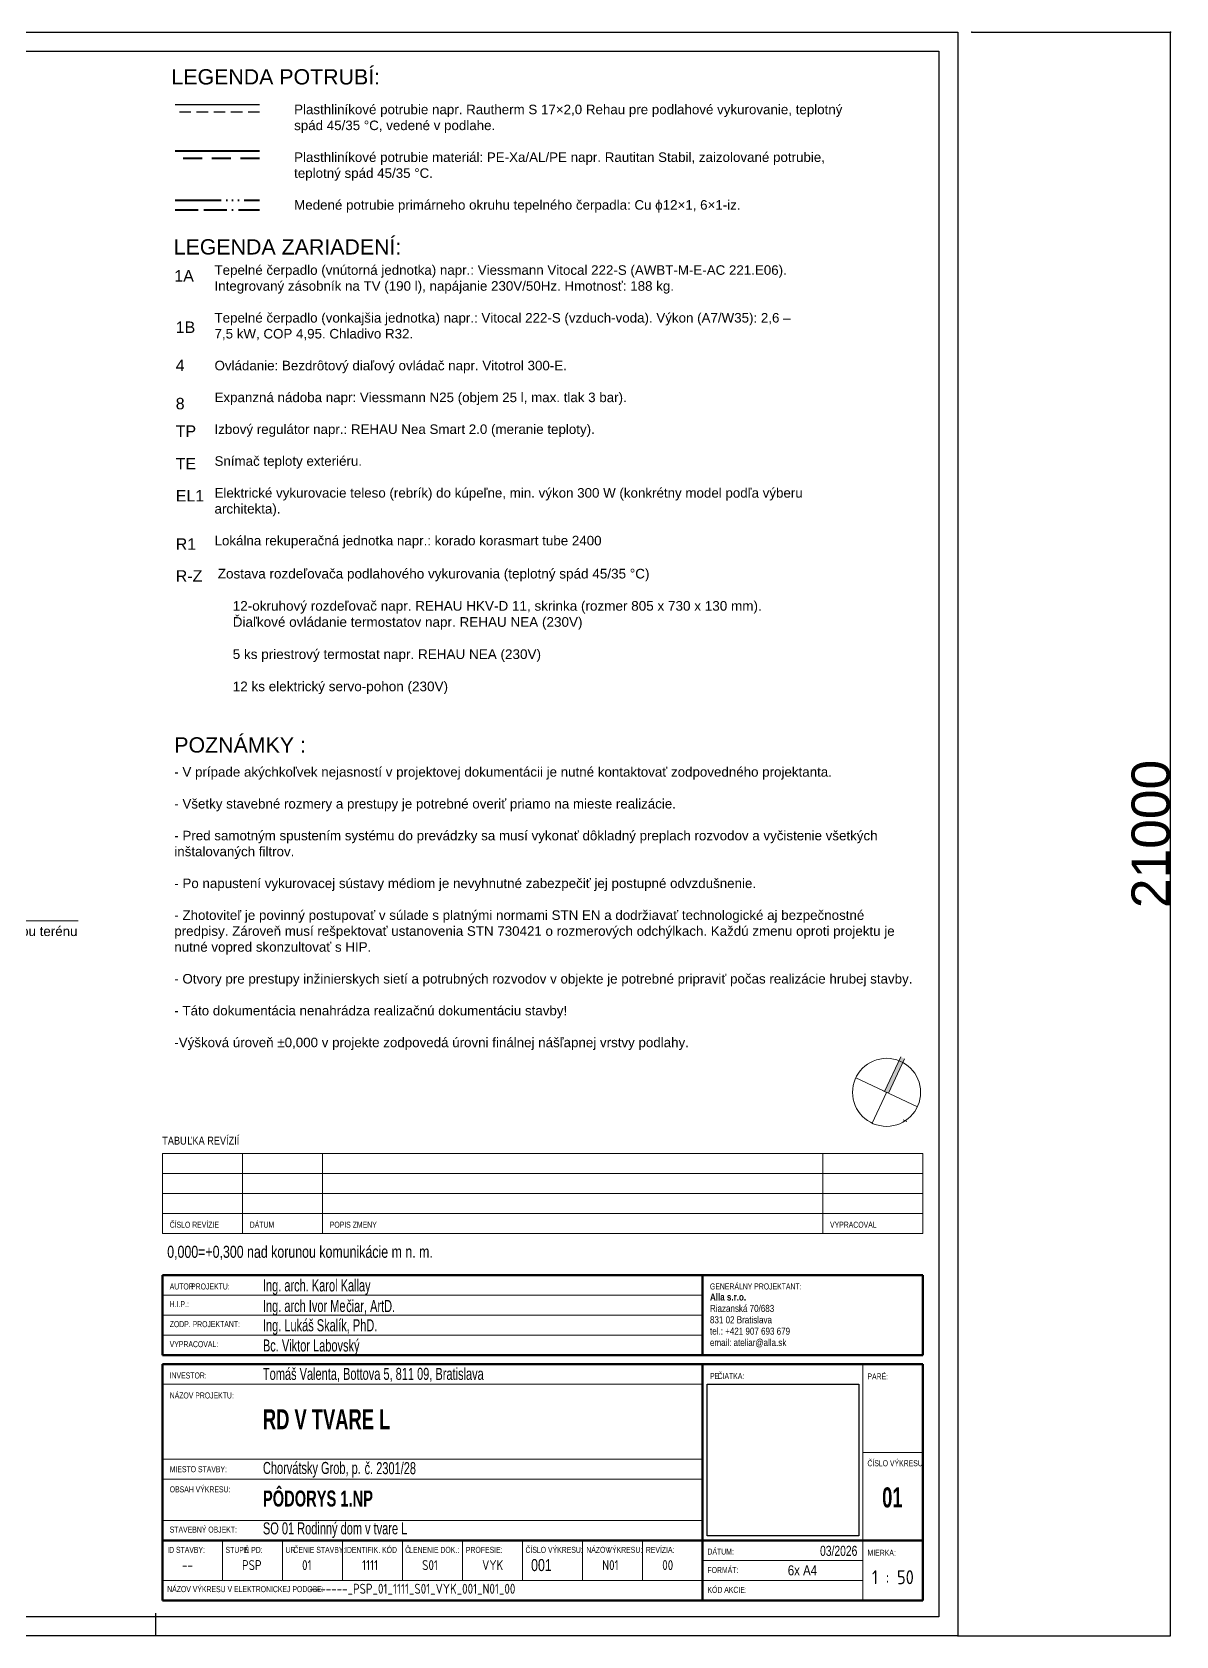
# Model space of a CAD drawing. Header units: millimetres. Extents: x -9498 to 115159, y -2045 to 31741.
# Drawn here: x 20133 to 35108, y -1682 to 19318 of the extents above; entities that cross this region are included whole.
import ezdxf

# ---------------------------------------------------------------- set-up
doc = ezdxf.new("R2010")
doc.units = ezdxf.units.MM
for name, pattern in [('ACAD_ISO06W100', [36, 24, -3, 0, -3, 0, -3, 0, -3]), ('ACAD_ISO11W100', [33, 12, -3, 12, -3, 0, -3]), ('DASH', [75, 50, -25])]:
    doc.linetypes.add(name, pattern=pattern)
for name, color, linetype, lineweight in [('_Wide Lines_', 7, 'Continuous', 70), ('Generic Annotations', 7, 'Continuous', 9), ('Schedule Graphics', 7, 'Continuous', 9), ('Text Notes', 7, 'Continuous', 9), ('Title Blocks', 7, 'Continuous', 9), ('vyk-privod-45', 240, 'Continuous', 40), ('vyk-tc-privod', 175, 'ACAD_ISO06W100', 40), ('vyk-tc-vratka', 30, 'ACAD_ISO11W100', 40), ('vyk-vratka_35°C', 132, 'DASH', 40), ('vyk_POPIS', 7, 'Continuous', 20)]:
    doc.layers.add(name, color=color, linetype=linetype, lineweight=lineweight)
doc.layers.add('NETLAC', color=6, linetype='Continuous', plot=False)
for name, color, linetype in [('vyk-privod-45 PODL', 1, 'Continuous'), ('vyk-vratka-ZARIADENIE', 7, 'Continuous'), ('vyk-vratka_35°C PODL', 5, 'DASH')]:
    doc.layers.add(name, color=color, linetype=linetype)
doc.styles.add('ARIAL', font='arial.ttf')
doc.styles.add('Arial Narrow', font='', dxfattribs={"width": 0.8, "height": 1.5})
doc.styles.add('Arial Narrow_1', font='', dxfattribs={"height": 1.75})
doc.styles.add('Arial Narrow_2', font='', dxfattribs={"height": 2.5})
doc.styles.add('Arial Narrow_3', font='', dxfattribs={"height": 2})
doc.styles.add('Arial Narrow_4', font='', dxfattribs={"width": 0.8, "height": 3})
doc.styles.add('Arial Narrow_5', font='', dxfattribs={"width": 0.9, "height": 3})
doc.styles.add('Arial Narrow_6', font='', dxfattribs={"width": 0.9, "height": 2.5})
doc.styles.add('Arial Narrow_B', font='', dxfattribs={"height": 1.75})
doc.styles.add('Arial Narrow_B_1', font='', dxfattribs={"width": 0.8, "height": 5})
doc.styles.add('Arial Narrow_B_2', font='', dxfattribs={"width": 0.8, "height": 4})
doc.styles.add('ISOCPEUR_10', font='isocpeur.ttf', dxfattribs={"width": 0.8, "height": 2.5})
doc.styles.add('ISOCPEUR_9', font='isocpeur.ttf', dxfattribs={"width": 0.85, "height": 3.5})
doc.styles.get("Standard").update_dxf_attribs({"font": 'arial.ttf'})
doc.styles.get('Arial Narrow').set_extended_font_data('Arial Narrow')
doc.styles.get('Arial Narrow_1').set_extended_font_data('Arial Narrow')
doc.styles.get('Arial Narrow_2').set_extended_font_data('Arial Narrow')
doc.styles.get('Arial Narrow_3').set_extended_font_data('Arial Narrow')
doc.styles.get('Arial Narrow_4').set_extended_font_data('Arial Narrow')
doc.styles.get('Arial Narrow_5').set_extended_font_data('Arial Narrow')
doc.styles.get('Arial Narrow_6').set_extended_font_data('Arial Narrow')
doc.styles.get('Arial Narrow_B').set_extended_font_data('Arial Narrow', bold=True)
doc.styles.get('Arial Narrow_B_1').set_extended_font_data('Arial Narrow', bold=True)
doc.styles.get('Arial Narrow_B_2').set_extended_font_data('Arial Narrow', bold=True)
doc.dimstyles.new('ISO-25', dxfattribs={"dimtxt": 2.5, "dimasz": 2.5, "dimexe": 1.25, "dimexo": 0.625, "dimtad": 1, "dimtxsty": 'Standard', "dimcen": 2.5, "dimadec": 0, "dimazin": 0, "dimtfac": 1, "dimtmove": 0, "dimatfit": 3, "dimfxl": 1, "dimarcsym": 0})
picture_1 = doc.add_image_def('image1.png', size_in_pixel=(332, 332))

# ---------------------------------------------------------------- blocks, each defined once
blk = doc.blocks.new('*D2')
at = {"color": 0, "lineweight": -2, "transparency": 16777216}
for p, q in [((32436, 19318), (35037, 19318)), ((35036, -1680), (35036, 19315)), ((32253, -1682), (35037, -1682))]:
    blk.add_line(p, q, dxfattribs=at)
at = {"color": 0, "transparency": 16777216}
for points in [[(35035, 19315), (35036, 19315), (35036, 19318)], [(35035, -1680), (35036, -1680), (35036, -1682)]]:
    blk.add_solid(points, dxfattribs=at)
at = {"layer": 'NETLAC', "color": 0, "transparency": 16777216}
for p in [(32435, 19318), (35036, 19318), (32252, -1682)]:
    blk.add_point(p, dxfattribs=at)
at = {"color": 0, "transparency": 16777216, "insert": (34780, 8818), "char_height": 500, "attachment_point": 5, "rotation": 90}
blk.add_mtext('21000', dxfattribs=at)
blk = doc.blocks.new('UK_VALUL')
at = {"layer": 'vyk_POPIS', "color": 7}
blk.add_line((16835.6, 7681.7), (20735.7, 7681.7), dxfattribs=at)
at = {"style": 'ARIAL'}
blk.add_text('Prechod potrubných rozvodov nad úrovňou terénu', height=125, dxfattribs=at).set_placement((16844.8, 7481.7))

msp = doc.modelspace()

# ---------------------------------------------------------------- hatches: boundary and pattern name
at = {"layer": 'Title Blocks'}
msp.add_hatch(color=256, dxfattribs=at).paths.add_polyline_path([(31294.095, 5447.09), (31504.444, 5898.184), (31555.62, 5874.32), (31345.271, 5423.227)])

# ---------------------------------------------------------------- linework, layer by layer
at = {"ltscale": 5}
msp.add_line((21752.095, -1682.244), (21752.095, -1382.244), dxfattribs=at)
msp.add_lwpolyline([(-9247.905, 19067.756), (32002.095, 19067.756), (32002.095, -1432.244), (-9247.905, -1432.244)], close=True)
at = {"layer": '_Wide Lines_'}
for p, q in [((21838.989, 3039.791), (31793.524, 3039.791)), ((21838.989, 3039.791), (21838.989, 1991.945)), ((28911.948, 3039.791), (28911.948, 1991.945)), ((31793.524, 3039.791), (31793.524, 1991.945)), ((31793.524, 1991.945), (21838.989, 1991.945)), ((21838.989, -1217.148), (21838.989, 1873.997)), ((28911.948, 1873.997), (21838.989, 1873.997)), ((28911.948, 1873.997), (28911.948, -431.264)), ((31793.524, 1873.997), (28911.948, 1873.997)), ((31793.524, 1873.997), (31793.524, -1217.148)), ((21838.989, -431.264), (28911.948, -431.264)), ((28911.948, -431.264), (28911.948, -1217.148)), ((31793.524, -431.264), (28911.948, -431.264)), ((31793.524, -1217.148), (21838.989, -1217.148))]:
    msp.add_line(p, q, dxfattribs=at)
at = {"layer": 'Generic Annotations'}
for p, q in [((31504.444, 5898.184), (31294.095, 5447.09)), ((31294.095, 5447.09), (31504.444, 5898.184)), ((31345.271, 5423.227), (31555.62, 5874.32)), ((31555.62, 5874.32), (31345.271, 5423.227)), ((31723.293, 5246.952), (30916.073, 5623.365)), ((31319.683, 5435.159), (31131.477, 5031.549)), ((31268.507, 5459.022), (31319.683, 5435.159)), ((31294.095, 5447.09), (31345.271, 5423.227)), ((31294.095, 5447.09), (31345.271, 5423.227)), ((31583.149, 5053.737), (31537.894, 5074.839)), ((31583.149, 5053.737), (31537.894, 5074.839))]:
    msp.add_line(p, q, dxfattribs=at)
msp.add_circle((31319.683, 5435.159), 445.334, dxfattribs=at)
at = {"layer": 'NETLAC'}
msp.add_lwpolyline([(-9497.905, 19317.756), (32252.095, 19317.756), (32252.095, -1682.244), (-9497.905, -1682.244)], close=True, dxfattribs=at)
at = {"layer": 'Title Blocks'}
for p, q in [((21838.989, 4633.712), (21838.989, 3585.867)), ((21838.989, 4633.712), (31793.524, 4633.712)), ((22886.835, 4633.712), (22886.835, 3585.867)), ((23934.68, 4633.712), (23934.68, 3585.867)), ((30483.717, 4633.712), (30483.717, 3585.867)), ((31793.524, 3585.867), (31793.524, 4633.712)), ((21838.989, 4371.751), (31793.524, 4371.751)), ((21838.989, 4109.789), (31793.524, 4109.789)), ((21838.989, 3847.828), (31793.524, 3847.828)), ((21838.989, 3585.867), (31793.524, 3585.867)), ((28911.948, 1991.945), (28911.948, 3039.791)), ((28911.948, 2777.83), (21838.989, 2777.83)), ((28911.948, 2515.868), (21838.989, 2515.868)), ((28911.948, 2253.907), (21838.989, 2253.907)), ((31007.64, -1217.148), (31007.64, 1873.997)), ((28911.948, 1612.035), (21838.989, 1612.035)), ((28911.948, 632.77), (21838.989, 632.77)), ((28911.948, 826.151), (28911.948, -431.264)), ((31007.64, 721.367), (31793.524, 721.367)), ((28911.948, 370.808), (21838.989, 370.808)), ((28911.948, -169.302), (21838.989, -169.302)), ((22624.873, -431.264), (22624.873, -955.187)), ((23410.758, -431.264), (23410.758, -955.187)), ((24196.642, -431.264), (24196.642, -955.187)), ((24982.526, -431.264), (24982.526, -955.187)), ((25768.411, -431.264), (25768.411, -955.187)), ((26554.295, -431.264), (26554.295, -955.187)), ((27340.179, -431.264), (27340.179, -955.187)), ((28126.064, -431.264), (28126.064, -955.187)), ((28911.948, -431.264), (28911.948, -1217.148)), ((31793.524, -431.264), (28911.948, -431.264)), ((31007.64, -693.225), (28911.948, -693.225)), ((31007.64, -955.187), (21838.989, -955.187))]:
    msp.add_line(p, q, dxfattribs=at)
at = {"layer": 'vyk-privod-45'}
msp.add_line((22008.336, 17762.257), (23111.484, 17762.257), dxfattribs=at)
at = {"layer": 'vyk-privod-45 PODL', "lineweight": 30}
msp.add_line((22008.336, 18367.312), (23111.484, 18367.312), dxfattribs=at)
at = {"layer": 'vyk-tc-privod', "ltscale": 25}
msp.add_line((22008.336, 17118.982), (23111.484, 17118.982), dxfattribs=at)
at = {"layer": 'vyk-tc-vratka', "ltscale": 25}
msp.add_line((22008.336, 16990.68), (23111.484, 16990.68), dxfattribs=at)
at = {"layer": 'vyk-vratka_35°C', "ltscale": 5}
msp.add_line((23111.484, 17662.257), (22008.336, 17662.257), dxfattribs=at)
at = {"layer": 'vyk-vratka_35°C PODL', "lineweight": 30, "ltscale": 3}
msp.add_line((23111.484, 18267.312), (22008.336, 18267.312), dxfattribs=at)

# ---------------------------------------------------------------- block references
at = {"layer": 'vyk-vratka-ZARIADENIE'}
msp.add_blockref('UK_VALUL', (0, 0), dxfattribs=at)

# ---------------------------------------------------------------- texts
at = {"char_height": 125, "attachment_point": 1}
for s, width, insert in [('Plasthliníkové potrubie napr. Rautherm S 17×2,0 Rehau pre podlahové vykurovanie, teplotný spád 45/35 °C, vedené v podlahe.\\P\\PPlasthliníkové potrubie materiál: PE-Xa/AL/PE napr. Rautitan Stabil, zaizolované potrubie, teplotný spád 45/35 °C.^J\\PMedené potrubie primárneho okruhu tepelného čerpadla: Cu ϕ12×1, 6×1-iz.', 7416.57887, (23563.846, 18367.312)), ('Tepelné čerpadlo (vnútorná jednotka) napr.: Viessmann Vitocal 222-S (AWBT-M-E-AC 221.E06). Integrovaný zásobník na TV (190 l), napájanie 230V/50Hz. Hmotnosť: 188 kg.\\P\\PTepelné čerpadlo (vonkajšia jednotka) napr.: Vitocal 222-S (vzduch-voda). Výkon (A7/W35): 2,6 – 7,5 kW, COP 4,95. Chladivo R32.\\P\\POvládanie: Bezdrôtový diaľový ovládač napr. Vitotrol 300-E.\\P\\PExpanzná nádoba napr: Viessmann N25 (objem 25 l, max. tlak 3 bar).\\P\\PIzbový regulátor napr.: REHAU Nea Smart 2.0 (meranie teploty).\\P\\PSnímač teploty exteriéru.\\P\\PElektrické vykurovacie teleso (rebrík) do kúpeľne, min. výkon 300 W (konkrétny model podľa výberu architekta).\\P\\PLokálna rekuperačná jednotka napr.: korado korasmart tube 2400', 7746.67048, (22521.676, 16264.271)), ('- V prípade akýchkoľvek nejasností v projektovej dokumentácii je nutné kontaktovať zodpovedného projektanta.\\P\\P- Všetky stavebné rozmery a prestupy je potrebné overiť priamo na mieste realizácie.\\P\\P- Pred samotným spustením systému do prevádzky sa musí vykonať dôkladný preplach rozvodov a vyčistenie všetkých inštalovaných filtrov.\\P\\P- Po napustení vykurovacej sústavy médiom je nevyhnutné zabezpečiť jej postupné odvzdušnenie.\\P\\P- Zhotoviteľ je povinný postupovať v súlade s platnými normami STN EN a dodržiavať technologické aj bezpečnostné predpisy. Zároveň musí rešpektovať ustanovenia STN 730421 o rozmerových odchýlkach. Každú zmenu oproti projektu je nutné vopred skonzultovať s HIP.\\P\\P- Otvory pre prestupy inžinierskych sietí a potrubných rozvodov v objekte je potrebné pripraviť počas realizácie hrubej stavby.\\P\\P- Táto dokumentácia nenahrádza realizačnú dokumentáciu stavby!\\P\\P-Výšková úroveň ±0,000 v projekte zodpovedá úrovni finálnej nášľapnej vrstvy podlahy.', 9481.57798, (21994.879, 9693.315))]:
    msp.add_mtext_dynamic_manual_height_columns(s, width=width, gutter_width=625, heights=[0], dxfattribs=dict(at, insert=insert))
at = {"layer": 'Schedule Graphics', "style": 'ARIAL'}
for s, p in [('LEGENDA POTRUBÍ:', (21957.178, 18631.777)), ('LEGENDA ZARIADENÍ:', (21987.178, 16405.445)), ('POZNÁMKY :', (21994.879, 9884.128))]:
    msp.add_text(s, height=200, dxfattribs=at).set_placement(p)
at = {"layer": 'Text Notes', "attachment_point": 1, "style": 'ISOCPEUR_10'}
for s, insert, char_height, width in [('--', (22095.863, -689.703), 130.9807, 181.44969), ('PSP', (22881.748, -689.703), 130.9807, 302.41615), ('01', (23667.632, -689.703), 130.9807, 154.56826), ('1111', (24453.516, -689.703), 130.9807, 255.37364), ('S01', (25239.401, -689.703), 130.9807, 255.37364), ('VYK', (26025.285, -689.703), 130.9807, 315.85687), ('N01', (27597.054, -689.703), 130.9807, 255.37364), ('00', (28382.938, -689.703), 130.9807, 181.44969), ('-------_PSP_01_1111_S01_VYK_001_N01_00', (23763.754, -999.453), 130.98072, 3450.90431)]:
    msp.add_mtext(s, dxfattribs=dict(at, insert=insert, char_height=char_height, width=width))
at = {"layer": 'Title Blocks', "attachment_point": 1}
for s, insert, char_height, width, style in [('TABU', (21836.745, 4855.171), 104.7846, 399.02131, 'Arial Narrow_3'), ('ĽKA REVÍZIÍ', (22165.971, 4855.171), 104.78458, 852.64554, 'Arial Narrow_3'), ('ČÍSLO REVÍZIE', (21934.981, 3740.853), 78.58843, 635.07392, 'Arial Narrow'), ('DÁTUM', (22982.826, 3740.853), 78.5884, 315.85687, 'Arial Narrow'), ('POPIS ZMENY', (24030.672, 3740.853), 78.58843, 608.19248, 'Arial Narrow'), ('VYPRACOVAL', (30579.708, 3740.853), 78.5884, 608.19248, 'Arial Narrow'), ('0,000=+0,300 nad korunou komunikácie m n. m.', (21902.235, 3425.661), 157.17687, 4260.28754, 'Arial Narrow_5'), ('Ing. arch. Karol Kallay', (23155.365, 2985.91), 157.17687, 1727.13225, 'Arial Narrow_4'), ('GENERÁLNY PROJEKTANT:', (29007.94, 2932.816), 78.58843, 1186.14335, 'Arial Narrow'), ('AUTOR', (21934.981, 2932.816), 78.5884, 309.13651, 'Arial Narrow'), (' PROJEKTU:', (22190.044, 2932.816), 78.5884, 520.82782, 'Arial Narrow'), ('Alla s.r.o.', (29007.94, 2801.071), 91.68651, 567.03029, 'Arial Narrow_B'), ('H.I.P.:', (21934.981, 2701.144), 78.5884, 241.93292, 'Arial Narrow'), ('Ing. arch Ivor Me', (23155.365, 2717.399), 157.17687, 1323.91071, 'Arial Narrow_4'), ('čiar, ArtD.', (24245.997, 2715.696), 157.17687, 786.282, 'Arial Narrow_4'), ('Riazanská 70/683', (29007.94, 2652.053), 91.68651, 1020.65451, 'Arial Narrow_1'), ('ZODP. PROJEKTANT:', (21934.981, 2439.182), 78.58843, 903.88828, 'Arial Narrow'), ('Ing. Lukáš Skalík, PhD.', (23155.365, 2463.624), 157.17687, 2781.38621, 'Arial Narrow_4'), ('tel.: +421 907 693 679', (29007.94, 2354.018), 91.68651, 1268.46775, 'Arial Narrow_1'), ('831 02 Bratislava', (29007.94, 2503.036), 91.68651, 982.85249, 'Arial Narrow_1'), ('VYPRACOVAL:', (21934.981, 2177.221), 78.58843, 631.71374, 'Arial Narrow'), ('Bc. Viktor Labovský', (23155.365, 2199.209), 157.17687, 1458.31789, 'Arial Narrow_4'), ('email: ateliar@alla.sk', (29007.94, 2205), 91.68651, 1213.86483, 'Arial Narrow_1'), ('INVESTOR:', (21934.981, 1767.022), 78.5884, 477.14548, 'Arial Narrow'), ('Tomáš Valenta, Bottova 5, 811 09, Bratislava', (23155.365, 1827.483), 157.17687, 3544.98934, 'Arial Narrow_4'), ('PE', (29007.94, 1759.654), 78.5884, 120.96646, 'Arial Narrow'), ('ČIATKA:', (29107.747, 1759.654), 78.5884, 346.09849, 'Arial Narrow'), ('PARÉ:', (31069.515, 1754.419), 78.5884, 268.81436, 'Arial Narrow'), ('NÁZOV PROJEKTU:', (21934.981, 1505.265), 78.58843, 826.60415, 'Arial Narrow'), ('RD V TVARE L', (23155.365, 1285.66), 261.96145, 2046.3493, 'Arial Narrow_B_1'), ('ČÍSLO VÝKRESU:', (31069.515, 618.162), 78.58843, 742.59966, 'Arial Narrow'), ('MIESTO STAVBY:', (21934.981, 540.306), 78.58843, 742.59966, 'Arial Narrow'), ('Chorvátsky Grob, p.', (23155.365, 595.446), 157.17687, 1565.84363, 'Arial Narrow_4'), ('č. 2301/28', (24486.389, 592.9), 157.1769, 823.24397, 'Arial Narrow_4'), ('OBSAH VÝKRESU:', (21934.981, 276.172), 78.58843, 789.64218, 'Arial Narrow'), ('\\pxt17;PÔDORYS 1.NP', (23155.365, 221.479), 209.56916, 4511.3931, 'Arial Narrow_B_2'), ('01', (31261.93, 262.627), 261.9614, 329.29759, 'Arial Narrow_B_1'), ('SO 01 Rodinný dom v tvare L', (23155.365, -195.35), 157.17687, 2315.16365, 'Arial Narrow_4'), ('STAVEBNÝ OBJEKT:', (21934.981, -250.491), 78.58843, 873.64666, 'Arial Narrow'), ('ID STAVBY:', (21902.235, -516.136), 78.5884, 490.5862, 'Arial Narrow'), ('STUPE', (22665.827, -516.136), 78.5884, 299.05597, 'Arial Narrow'), ('Ň PD:', (22912.572, -516.136), 78.5884, 235.21256, 'Arial Narrow'), ('UR', (23449.392, -516.136), 78.5884, 127.68682, 'Arial Narrow'), ('ČENIE STAVBY:', (23554.745, -516.136), 78.58843, 675.39607, 'Arial Narrow'), ('IDENTIFIK. KÓD', (24230.426, -516.136), 78.58843, 665.31553, 'Arial Narrow'), ('\\fArial Narrow|b0|i0|c238|p34|;\\W.8;:', (24779.367, -516.136), 78.58843, 23.52126, 'Arial Narrow'), ('\\fArial Narrow|b0|i0|c238|p34|;\\W.8;Č', (25016.904, -516.136), 78.58843, 63.84341, 'Arial Narrow'), ('LENENIE DOK.:', (25069.58, -516.136), 78.58843, 645.15446, 'Arial Narrow'), ('PROFESIE:', (25812.94, -516.136), 78.5884, 473.78531, 'Arial Narrow'), ('ČÍSLO VÝKRESU:', (26592.602, -516.136), 78.58843, 742.59966, 'Arial Narrow'), ('NÁZOV', (27388.638, -516.136), 78.5884, 305.77633, 'Arial Narrow'), (' VÝKRESU:', (27640.928, -516.136), 78.5884, 477.14548, 'Arial Narrow'), ('REVÍZIA:', (28168.3, -516.136), 78.5884, 369.61974, 'Arial Narrow'), ('DÁTUM:', (28975.194, -538.562), 78.5884, 339.37813, 'Arial Narrow'), ('03/2026', (30449.146, -502.767), 130.9807, 589.7115, 'Arial Narrow_6'), ('MIERKA:', (31070.886, -554.935), 78.5884, 366.25956, 'Arial Narrow'), ('001', (26666.003, -675.681), 157.1769, 219.25171, 'Arial Narrow_5'), ('FORMÁT:', (28975.194, -780.058), 78.5884, 396.50118, 'Arial Narrow'), ('6x A4', (30026.465, -757.875), 130.9807, 1100.45878, 'Arial Narrow_2'), (' 1 : 50', (31030.169, -821.914), 183.373, 760.45062, 'ISOCPEUR_9'), ('NÁZOV VÝKRESU V ELEKTRONICKEJ PODOBE:', (21902.235, -1030.235), 78.58843, 2026.18822, 'Arial Narrow'), ('KÓD AKCIE:', (28975.194, -1039.563), 78.5884, 507.3871, 'Arial Narrow')]:
    msp.add_mtext(s, dxfattribs=dict(at, insert=insert, char_height=char_height, width=width, style=style))
at = {"layer": 'vyk_POPIS', "lineweight": 35, "style": 'ARIAL'}
for s, p in [('1A', (21994.879, 16050.423)), ('1B', (22013.395, 15378.474)), ('4', (22013.395, 14878.474)), ('8', (22013.395, 14378.474)), ('TP', (22013.395, 14017.788)), ('TE', (22013.395, 13592.07)), ('EL1', (22013.395, 13172.16)), ('R1', (22013.395, 12539.167)), ('R-Z', (22013.395, 12122.16))]:
    msp.add_text(s, height=150, dxfattribs=at).set_placement(p)
at = {"layer": 'vyk_POPIS', "insert": (22563.609, 12289.826), "char_height": 126.5, "attachment_point": 1, "style": 'ARIAL'}
msp.add_mtext_dynamic_manual_height_columns('Zostava rozdeľovača podlahového vykurovania (teplotný spád 45/35 °C)\\P\\P    12-okruhový rozdeľovač napr. REHAU HKV-D 11, skrinka (rozmer 805 x 730 x 130 mm).\\P    Ďiaľkové ovládanie termostatov napr. REHAU NEA (230V)\\P\\P    5 ks priestrový termostat napr. REHAU NEA (230V)\\P\\P    12 ks elektrický servo-pohon (230V)', width=9488.82476, gutter_width=12.5, heights=[0], dxfattribs=at)

# ---------------------------------------------------------------- dimensions: what is measured, and where the dimension line sits
dim = msp.add_linear_dim(base=(35035.713, 19317.756), p1=(32252.095, -1682.244), p2=(32435.108, 19317.756), angle=90, dimstyle='ISO-25', override={"dimtxt": 500})
dim.commit()
dim.dimension.update_dxf_attribs({"geometry": '*D2', "text_midpoint": (34779.802, 8817.756)})

# ---------------------------------------------------------------- pictures from other files: only their frames are drawn
at = {"layer": 'vyk-vratka-ZARIADENIE'}
image = msp.add_image(picture_1, insert=(28973.128, -369.863), size_in_units=(1985.392, 1985.392), dxfattribs=at)
image.dxf.flags = 7

doc.saveas('drawing.dxf')
